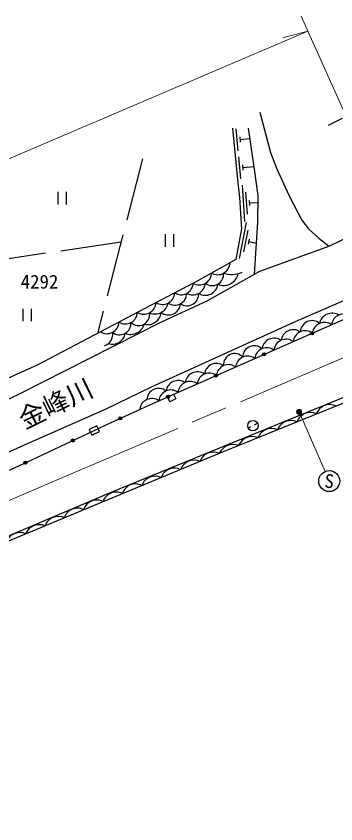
# Model space of a CAD drawing. Units: millimetres, scale not verified. Extents: x 40000 to 680000, y 20000 to 380000.
# Drawn here: x 387518 to 418004, y 259342 to 336425 of the extents above; entities that cross this region are included whole.
import ezdxf
from ezdxf.enums import TextEntityAlignment as Align

# ---------------------------------------------------------------- set-up
doc = ezdxf.new("R2010")
doc.units = ezdxf.units.MM
doc.header["$LTSCALE"] = 1000
doc.linetypes.add('CHAIN', pattern=[18.5, 12, -1.5, 3.5, -1.5])
doc.linetypes.add('DASHED', pattern=[7.5, 6, -1.5])
for name, color, linetype, lineweight in [('M-BGD', 7, 'Continuous', 25), ('M-BMK', 2, 'CHAIN', 13), ('M-STR-HTXT', 7, 'Continuous', 13), ('M-STR-STRC', 7, 'Continuous', 25)]:
    doc.layers.add(name, color=color, linetype=linetype, lineweight=lineweight)
doc.layers.add('M-BMK-HTXT', color=7, linetype='Continuous')
doc.styles.add('ＭＳ ゴシック', font='')
doc.styles.get('ＭＳ ゴシック').set_extended_font_data('MS Gothic')

msp = doc.modelspace()

# ---------------------------------------------------------------- hatches: boundary and pattern name
at = {"layer": 'M-BGD'}
for points in [[(415593, 306101, -1), (415868, 306222, -0.41421), (415791, 306024, -0.41421)], [(411017, 304087, -1), (411292, 304208, -0.41421), (411215, 304010, -0.41421)], [(406442, 302070, -1), (406717, 302191, -0.41421), (406640, 301993, -0.41421)], [(401867, 300052, -1), (402141, 300173, -0.41421), (402065, 299976, -0.41421)], [(397314, 297986, -1), (397587, 298111, -1)], [(392787, 295863, -1), (393059, 295991, -0.41421), (392987, 295791, -0.41421)], [(388260, 293741, -0.41421), (388334, 293940, -0.41421), (388533, 293865, -1)]]:
    msp.add_hatch(color=256, dxfattribs=at).paths.add_polyline_path(points)
at = {"layer": 'M-STR-HTXT'}
msp.add_hatch(color=256, dxfattribs=at).paths.add_polyline_path([(414741, 298761, -1), (414281, 298564, -1)])

# ---------------------------------------------------------------- linework, layer by layer
at = {"layer": 'M-BGD'}
for p, q in [((418601, 326667), (417262, 325991)), ((408470, 325669), (408671, 323579)), ((408846, 324897), (408892, 324409)), ((408869, 324653), (409825, 324744)), ((408726, 323000), (408926, 320910)), ((409101, 322228), (409148, 321740)), ((409125, 321984), (410213, 322088)), ((409056, 320308), (409278, 316815)), ((391478, 319659), (391478, 318459)), ((392278, 319659), (392278, 318459)), ((409400, 319629), (409533, 317533)), ((409751, 318844), (409782, 318355)), ((409766, 318600), (410595, 318652)), ((409447, 316740), (408779, 313305)), ((401722, 315623), (401722, 314423)), ((402522, 315623), (402522, 314423)), ((409608, 315996), (409207, 313934)), ((409749, 315148), (409655, 314667)), ((409702, 314908), (410438, 314764)), ((388164, 308504), (388164, 307304)), ((388964, 308504), (388964, 307304)), ((410252, 297423), (410542, 297569)), ((409649, 297119), (409939, 297265))]:
    msp.add_line(p, q, dxfattribs=at)
at = {"layer": 'M-BGD', "linetype": 'DASHED'}
for p, q in [((399565, 322810), (395281, 306153)), ((384372, 312939), (397530, 314896))]:
    msp.add_line(p, q, dxfattribs=at)
at = {"layer": 'M-BGD'}
for points in [[(410754, 327271), (411768, 323413), (412349, 321918), (413512, 319334), (414755, 316951), (415399, 316136), (416367, 315228), (417337, 314473)], [(381825, 292596), (388311, 295525), (396040, 298933), (400419, 301048), (413950, 307173), (427041, 312869), (430097, 314184), (434634, 316318), (436546, 317198), (437236, 321724), (440164, 326415), (442917, 326063), (449959, 319057), (452175, 317419), (457404, 314024), (459873, 312144), (461836, 310365), (463212, 308657), (464513, 306658), (467858, 300664), (474457, 289612)], [(408161, 325750), (408663, 320510), (408832, 319110), (409022, 316123), (408452, 313195), (404770, 311133), (400387, 308837), (389510, 303118), (382638, 300033), (373236, 296160), (362549, 289329), (358189, 286283), (354005, 282506), (350492, 279237), (346914, 271546), (343700, 264528), (342554, 262072), (341752, 260101)], [(343551, 259017), (344821, 261124), (345961, 263310), (348449, 270906), (352320, 277862), (353697, 279922), (358295, 284097), (363063, 287735), (373347, 294122), (382701, 297958), (387782, 300350), (401303, 307213), (405723, 309260), (410261, 311789), (410563, 316766), (410605, 319276), (410319, 321368), (409681, 325733)], [(410261, 311789), (410759, 312082), (417436, 314509), (429052, 320159)], [(349452, 255468), (357107, 268338), (360310, 272770), (362465, 275520), (372521, 285015), (375587, 287114), (379471, 289597), (382405, 291071), (389013, 294084), (396577, 297649), (400834, 299597), (414597, 305665), (427787, 311441), (430431, 312673), (436057, 314220), (438101, 314731), (439293, 314902), (441312, 314986), (444069, 314854), (445969, 314583), (446582, 314388), (449082, 313312), (451520, 312047), (453228, 311079)], [(383933, 285632), (396749, 291075), (427563, 303657), (436045, 306903), (438037, 307434), (439439, 307746), (440562, 307899), (441648, 307974), (443740, 307967), (445157, 307863), (447251, 307483), (448542, 307135), (450019, 306607), (452210, 305564), (453731, 304626), (455244, 303523), (457129, 301757), (458612, 299975), (460443, 297179), (462123, 294078), (466465, 285373), (473962, 276126)], [(384721, 285494), (407303, 294878), (428442, 303441), (434065, 303494)], [(402531, 300345), (402757, 299889), (402185, 299620), (401966, 300096)]]:
    msp.add_lwpolyline(points, dxfattribs=at)
msp.add_lwpolyline([(394735, 296449), (395459, 296790), (395203, 297333), (394479, 296992)], close=True, dxfattribs=at)
for centre, radius in [((415731, 306161), 150), ((411154, 304147), 150), ((406579, 302130), 150), ((402004, 300113), 150), ((397450, 298049), 150), ((410096, 297344), 500), ((392923, 295927), 150), ((388396, 293803), 150)]:
    msp.add_circle(centre, radius, dxfattribs=at)
for centre, radius, start, end in [((406738, 312909), 1160, 239.73272, 358.76234), ((404993, 311939), 1160, 239.39605, 358.43206), ((406209, 311806), 1099, 233.3871, 4.77449), ((407317, 312110), 1388, 245.62055, 349.69118), ((408054, 314201), 2423, 251.98374, 294.49227), ((403243, 310998), 1160, 238.12412, 357.15374), ((404351, 311036), 1208, 241.90191, 354.65103), ((405562, 310974), 1188, 237.46803, 353.78931), ((401472, 310070), 1160, 238.12412, 357.15374), ((402650, 309975), 1132, 235.53668, 359.74118), ((403800, 309907), 1125, 236.21186, 3.28041), ((399700, 309141), 1160, 238.1978, 357.22745), ((400756, 309280), 1276, 246.11444, 349.23711), ((402046, 309040), 1131, 231.91988, 356.56789), ((397929, 308210), 1160, 238.22458, 357.2542), ((399196, 307949), 1056, 226.50326, 8.94875), ((400079, 308270), 1275, 254.38357, 354.6246), ((417657, 306845), 1231, 59.32199, 167.97911), ((418750, 306841), 1160, 54.13574, 173.16536), ((396159, 307279), 1160, 238.22458, 357.2542), ((397383, 307099), 1089, 231.05971, 4.41906), ((398406, 307436), 1387, 248.76242, 343.50958), ((415730, 306259), 1110, 49.39198, 177.9604), ((416918, 306039), 1160, 54.13574, 173.16536), ((395653, 306026), 1070, 285.92048, 12.19286), ((396720, 306320), 1196, 250.58042, 351.48274), ((413955, 305328), 1177, 55.5388, 171.95525), ((415087, 305236), 1160, 54.18699, 173.21668), ((412130, 304508), 1184, 56.202, 171.38242), ((413257, 304431), 1160, 54.2774, 173.30702), ((410222, 303879), 1093, 47.59872, 179.9857), ((411427, 303624), 1160, 54.2774, 173.30702), ((408351, 303166), 1056, 42.4634, 185.12103), ((409597, 302817), 1160, 54.2774, 173.30702), ((406632, 302107), 1174, 55.35659, 172.22784), ((407767, 302010), 1160, 54.2774, 173.30702), ((404800, 301305), 1171, 55.11594, 172.46848), ((405937, 301204), 1160, 54.2774, 173.30702), ((402986, 300460), 1193, 56.82531, 170.75911), ((404107, 300397), 1160, 54.2774, 173.30702), ((401103, 299774), 1127, 51.20064, 177.05435), ((402277, 299590), 1160, 54.2774, 173.30702), ((400458, 298775), 1160, 54.94733, 173.97823), ((417410, 298016), 1337, 63.62574, 160.47762), ((415572, 297226), 1364, 64.92295, 159.1804), ((413720, 296473), 1367, 65.01848, 159.08487), ((411879, 295690), 1390, 66.04254, 158.06081), ((410056, 294863), 1448, 68.38208, 155.72128), ((408232, 294045), 1501, 70.38943, 153.94718), ((406336, 293417), 1399, 66.935, 158.19666), ((404491, 292644), 1403, 67.09498, 158.03668), ((402620, 291936), 1359, 65.17974, 159.95192), ((400776, 291159), 1366, 65.48879, 159.64287), ((398893, 290481), 1302, 62.38327, 162.74839), ((397050, 289703), 1309, 62.74136, 162.3903), ((395209, 288920), 1320, 63.30265, 161.82901), ((393367, 288142), 1327, 63.67496, 161.4567), ((391557, 287286), 1392, 66.64494, 158.48672), ((389740, 286446), 1448, 68.89459, 156.23707), ((387871, 285733), 1406, 67.21375, 157.91791)]:
    msp.add_arc(centre, radius, start, end, dxfattribs=at)
at = {"layer": 'M-BMK'}
msp.add_lwpolyline([(385092, 289453), (388479, 290904), (391887, 292365), (431856, 309427), (432794, 309822), (434254, 310334), (435980, 310786), (437924, 311127), (439773, 311334), (443429, 311334), (445279, 311100), (446997, 310747), (448578, 310386), (449845, 309974), (452075, 309063), (453621, 308306), (455760, 307095), (457653, 305749), (458931, 304648), (460470, 303008), (462620, 300252), (463691, 298479), (475071, 280376)], dxfattribs=at)
at = {"layer": 'M-STR-HTXT'}
for p, q in [((414686, 336425), (425918, 311392)), ((415329, 334991), (412959, 334351)), ((414511, 298663), (416980, 292970))]:
    msp.add_line(p, q, dxfattribs=at)
msp.add_lwpolyline([(329067, 267729), (331951, 275334), (335185, 281968), (338364, 287327), (340205, 290010), (343182, 293921), (345902, 297072), (348328, 299912), (351735, 302945), (355067, 305709), (358432, 308215), (361144, 310110), (364613, 312395), (369141, 315051), (372601, 316739), (376669, 318482), (380087, 319947), (415329, 334991)], dxfattribs=at)
msp.add_circle((414511, 298663), 250, dxfattribs=at)
at = {"layer": 'M-STR-STRC'}
msp.add_circle((417378, 292052), 1000, dxfattribs=at)

# ---------------------------------------------------------------- texts
at = {"layer": 'M-BMK-HTXT', "style": 'ＭＳ ゴシック'}
msp.add_text('4292', height=1320, dxfattribs=at).set_placement((387949, 311084), align=Align.MIDDLE_LEFT)
msp.add_text('金峰川', height=1833, rotation=26.096, dxfattribs=at).set_placement((388558, 296481), align=Align.BOTTOM_LEFT)
at = {"layer": 'M-STR-STRC', "style": 'ＭＳ ゴシック'}
msp.add_text('S', height=1320, rotation=354.578, dxfattribs=at).set_placement((417378, 292052), align=Align.MIDDLE_CENTER)

doc.saveas('drawing.dxf')
